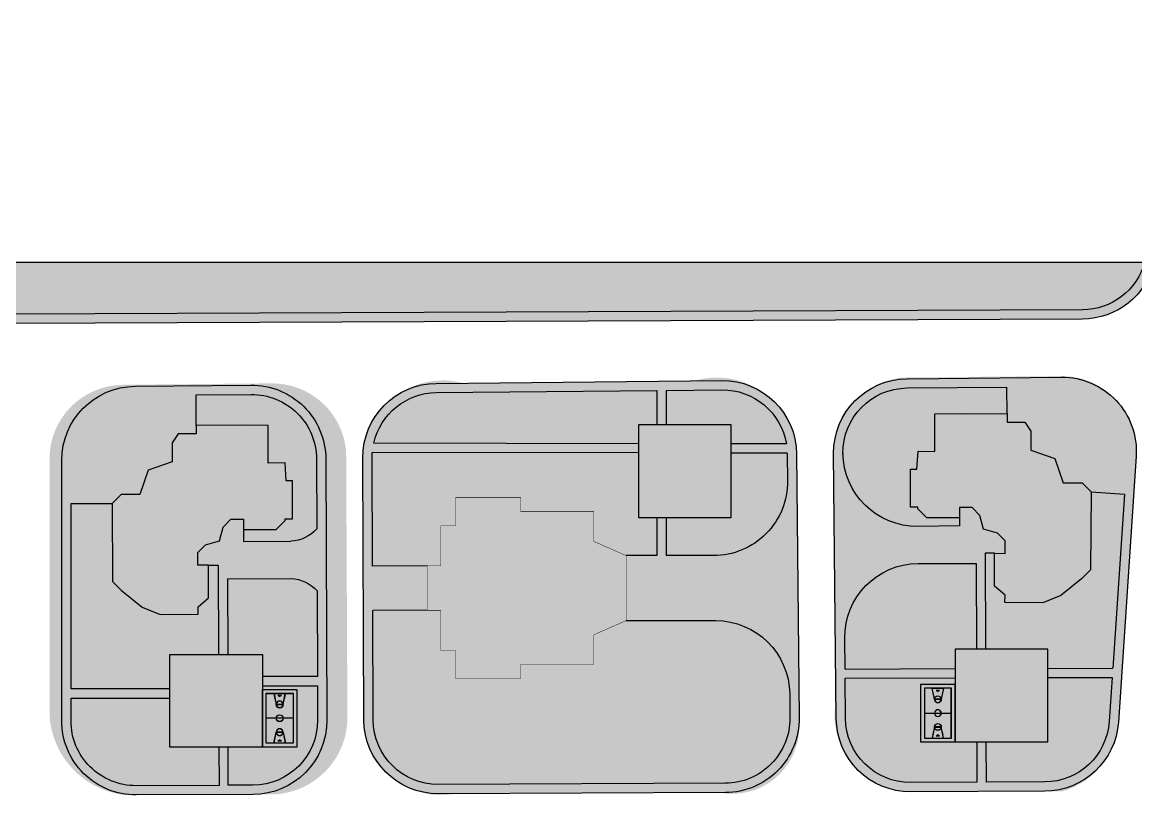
# Model space of a CAD drawing. Header units: inches. Extents: x -634 to 3638, y -6930911 to 5552.
# Drawn here: x 2790.9 to 2971.1, y 2471.1 to 2598.8 of the extents above; entities that cross this region are included whole.
import ezdxf

# ---------------------------------------------------------------- set-up
doc = ezdxf.new("R2010")
doc.units = ezdxf.units.IN
doc.header["$MEASUREMENT"] = 0
doc.layers.add('ELEV', color=134, linetype='Continuous', lineweight=18)
doc.layers.add('SPORT', color=7, linetype='Continuous')
for name, color, linetype, true_color in [('дет.площадки', 7, 'Continuous', 0xf5eb38), ('дорога', 7, 'Continuous', 0x737373), ('жил.зона', 7, 'Continuous', 0xee6868)]:
    doc.layers.add(name, color=color, linetype=linetype, true_color=true_color)

# ---------------------------------------------------------------- blocks, each defined once
blk = doc.blocks.new('A$C6FDB6B95')
at = {"layer": 'SPORT'}
for p, q in [((-2148, 1133), (1300, 1133)), ((-2148, -936), (-2148, 1133)), ((-1918, 904), (1070, 904)), ((-1918, -706), (-1918, 904)), ((-427, -706), (-427, 904)), ((-421, -706), (-421, 904)), ((1070, 904), (1070, -706)), ((1300, 1133), (1300, -936)), ((-1920, 438), (-1256, 300)), ((-1918, -246), (-1918, 444)), ((-1918, -246), (-1918, 444)), ((-1918, 444), (-1255, 306)), ((-1721, 403), (-1720, 408)), ((-1716, 402), (-1721, 403)), ((-1720, 408), (-1715, 407)), ((-1715, 407), (-1716, 402)), ((-1620, 382), (-1619, 387)), ((-1615, 381), (-1620, 382)), ((-1619, 387), (-1613, 386)), ((-1613, 386), (-1615, 381)), ((-1519, 361), (-1518, 366)), ((-1513, 360), (-1519, 361)), ((-1518, 366), (-1512, 365)), ((-1512, 365), (-1513, 360)), ((-1277, 305), (-1276, 299)), ((-1258, -102), (-1258, 300)), ((-1252, 300), (-1252, -102)), ((-427, -418), (-427, 616)), ((-421, -418), (-421, 616)), ((1070, 444), (406, 306)), ((1071, 438), (407, 300)), ((409, -102), (409, 300)), ((429, 305), (428, 299)), ((1070, -246), (1070, 444)), ((1070, -246), (1070, 444)), ((-1256, -102), (-1920, -240)), ((-1255, -108), (-1918, -246)), ((-1277, -107), (-1276, -101)), ((406, -108), (1070, -246)), ((407, -102), (1071, -240)), ((429, -107), (428, -101)), ((1300, -936), (-2148, -936)), ((1070, -706), (-1918, -706))]:
    blk.add_line(p, q, dxfattribs=at)
for points in [[(1300, -936), (-2148, -936), (-2148, 1133), (1300, 1133)], [(1076, -711), (-1924, -711), (-1924, 909), (1076, 909)], [(-1781, 202), (-1784, 202), (-1784, -4), (-1781, -4)], [(671, 361), (669, 366), (664, 365), (665, 360)], [(772, 382), (771, 387), (765, 386), (766, 381)], [(873, 403), (872, 408), (866, 407), (868, 402)], [(932, 202), (936, 202), (936, -4), (932, -4)], [(-1721, -205), (-1720, -211), (-1715, -209), (-1716, -204)], [(-1620, -184), (-1619, -190), (-1613, -188), (-1615, -183)], [(-1519, -163), (-1518, -168), (-1512, -167), (-1513, -162)], [(671, -163), (669, -168), (664, -167), (665, -162)], [(772, -184), (771, -190), (765, -188), (766, -183)], [(873, -205), (872, -211), (866, -209), (868, -204)]]:
    blk.add_lwpolyline(points, close=True, dxfattribs=at)
blk.add_lwpolyline([(403, -102, -0.985815), (403, 300)], format="xyb", close=True, dxfattribs=at)
for centre, radius in [((-1741, 99), 25.9), ((-424, 99), 207), ((-424, 99), 201), ((892, 99), 25.9)]:
    blk.add_circle(centre, radius, dxfattribs=at)
for centre, radius, start, end in [((-1255, 99), 207, 96.21469, 263.78531), ((-1255, 99), 201, 96.21469, 263.78531), ((-1255, 99), 207, 270, 90), ((-1255, 99), 201, 270.81854, 89.18146), ((406, 99), 207, 90, 270), ((406, 99), 201, 276.21469, 83.78531), ((406, 99), 207, 276.21469, 83.78531)]:
    blk.add_arc(centre, radius, start, end, dxfattribs=at)

msp = doc.modelspace()

# ---------------------------------------------------------------- hatches: boundary and pattern name
at = {"layer": 'ELEV', "linetype": 'Continuous'}
h = msp.add_hatch(dxfattribs=at)
h.set_pattern_fill('ANSI31', color=256, scale=0.01044, style=0)
h.set_pattern_definition([(45, (1262.311104, 3366.587935), (-0.02343928418428, 0.02343928418428), [])])
edge = h.paths.add_edge_path()
edge.add_ellipse((1445.78234, 3471.96182), major_axis=(0, 6932302.83262), ratio=0.00000001506, start_angle=89.999976115149, end_angle=270.000023884851)
edge.add_line((1445.67794, 3474.85168), (1445.67794, 3528.48347))
edge.add_line((1445.67794, 3528.48347), (1445.88675, 3528.48347))
edge.add_line((1445.88675, 3528.48347), (1445.88675, 3474.85168))
at = {"layer": 'дорога', "true_color": 0x939598}
h = msp.add_hatch(color=252, dxfattribs=at)
h.dxf.hatch_style = 1
h.paths.add_polyline_path([(2538.91758, 2559.8732), (2537.40944, 2559.8732, 0.387202094), (2549.40171, 2549.03748), (2962.53548, 2550.72011, 0.344538771), (2974.14404, 2559.8732), (2972.59332, 2559.8732, -0.33476711), (2962.52938, 2552.2201), (2549.3956, 2550.53747, -0.383201441)])
at = {"layer": 'дорога', "true_color": 0x58ba48}
h = msp.add_hatch(color=85, dxfattribs=at)
h.dxf.hatch_style = 1
h.paths.add_polyline_path([(2972.59332, 2559.8732), (2538.91758, 2559.8732, 0.383201441), (2549.3956, 2550.53747), (2962.52938, 2552.2201, 0.33476711)])
at = {"layer": 'дорога', "true_color": 0xcd6928, "transparency": 33554610}
h = msp.add_hatch(color=32, dxfattribs=at)
h.dxf.hatch_style = 1
edge = h.paths.add_edge_path()
edge.add_arc((2831.0357, 2486.23281), 12.49509, 272.4608597, 362.4608597)
edge.add_line((2843.51928, 2486.76931), (2843.31335, 2529.24097))
edge.add_arc((2831.35001, 2528.30365), 12, 4.4799378, 90.5620272)
edge.add_line((2831.2323, 2540.30307), (2807.17181, 2540.06705))
edge.add_arc((2807.28952, 2528.06763), 12, 90.5620272, 180)
edge.add_line((2795.28952, 2528.06763), (2795.28952, 2486.62175))
edge.add_arc((2809.10922, 2487.37767), 13.84036, 183.1308676, 262.6655698)
edge.add_line((2807.34235, 2473.65055), (2831.57221, 2473.74924))
at = {"layer": 'дорога', "true_color": 0x939598}
h = msp.add_hatch(color=252, dxfattribs=at)
h.dxf.hatch_style = 1
edge = h.paths.add_edge_path()
edge.add_line((2828.95562, 2539.97708), (2807.94013, 2539.75568))
edge.add_arc((2809.27304, 2527.82993), 12, 96.3773315, 180)
edge.add_line((2797.27304, 2527.82993), (2797.27304, 2485.65852))
edge.add_arc((2809.27304, 2485.65852), 12, 180, 270.2333558)
edge.add_line((2809.32191, 2473.65862), (2828.23851, 2473.73566))
edge.add_arc((2828.18964, 2485.73556), 12, 270.2333558, 360.2333558)
edge.add_line((2840.18954, 2485.78443), (2840.01734, 2528.06268))
edge.add_arc((2828.01744, 2528.01381), 12, 0.2333558, 85.5159677)
at = {"layer": 'дорога', "true_color": 0xcd6928, "transparency": 33554610}
h = msp.add_hatch(color=32, dxfattribs=at)
h.dxf.hatch_style = 1
edge = h.paths.add_edge_path()
edge.add_arc((2905.80252, 2484.70601), 10.86225, 259.0055218, 368.3643676)
edge.add_line((2916.54923, 2486.28612), (2916.3433, 2528.75778))
edge.add_arc((2903.29636, 2528.18169), 13.05965, 2.5282661, 106.2924876)
edge.add_line((2899.6326, 2540.7169), (2862.27517, 2540.35044))
edge.add_arc((2858.98435, 2527.86035), 12.91634, 75.2394508, 176.031366)
edge.add_line((2846.09898, 2528.75429), (2846.09898, 2487.30842))
edge.add_arc((2858.65177, 2486.2413), 12.59807, 175.1409514, 280.868502)
edge.add_line((2861.02721, 2473.8692), (2903.73093, 2474.04313))
at = {"layer": 'дорога', "true_color": 0x939598}
h = msp.add_hatch(color=252, dxfattribs=at)
h.dxf.hatch_style = 1
edge = h.paths.add_edge_path()
edge.add_arc((2904.23734, 2528.76149), 12, 8.3167239, 90.5620272)
edge.add_line((2904.11963, 2540.76091), (2857.89878, 2540.30751))
edge.add_arc((2858.01649, 2528.30809), 12, 90.5620272, 174.2053763)
edge.add_line((2846.07781, 2529.51964), (2846.18949, 2485.80887))
edge.add_arc((2858.18939, 2485.85775), 12, 180.2333558, 270.2333558)
edge.add_line((2858.23826, 2473.85784), (2904.70522, 2474.0471))
edge.add_arc((2904.65635, 2486.047), 12, 270.2333558, 360.5620272)
edge.add_line((2916.65577, 2486.16471), (2916.11114, 2530.49723))
h = msp.add_hatch(color=252, dxfattribs=at)
h.dxf.hatch_style = 1
edge = h.paths.add_edge_path()
edge.add_arc((2959.23567, 2529.301), 12, 356.188287, 450.5620272)
edge.add_line((2959.11796, 2541.30042), (2934.11819, 2541.05519))
edge.add_arc((2934.2359, 2529.05576), 12, 90.5620272, 180.5620272)
edge.add_line((2922.23647, 2528.93805), (2922.65717, 2486.05148))
edge.add_arc((2934.65659, 2486.16918), 12, 180.5620272, 270.2333558)
edge.add_line((2934.70547, 2474.16928), (2956.41677, 2474.25771))
edge.add_arc((2956.3679, 2486.25761), 12, 270.2333558, 349.5463025)
edge.add_line((2968.16872, 2484.08032), (2971.20913, 2528.50326))
at = {"layer": 'дорога', "true_color": 0xcd6928, "transparency": 33554610}
h = msp.add_hatch(color=32, dxfattribs=at)
h.dxf.hatch_style = 1
edge = h.paths.add_edge_path()
edge.add_arc((2955.75216, 2486.36055), 12.62137, 286.6721575, 355.9078589)
edge.add_line((2968.34135, 2485.45988), (2971.1116, 2530.42618))
edge.add_arc((2959.14827, 2529.48885), 12, 4.4799378, 90.5620272)
edge.add_line((2959.03056, 2541.48828), (2934.97006, 2541.25226))
edge.add_arc((2934.43446, 2529.26647), 11.99775, 87.4413655, 180.0956097)
edge.add_line((2922.43673, 2529.24645), (2922.43673, 2487.80057))
edge.add_arc((2934.87345, 2486.65731), 12.48915, 174.7477673, 271.23813)
edge.add_line((2935.14331, 2474.17107), (2959.37317, 2474.26975))
at = {"layer": 'дорога', "true_color": 0x58ba48}
h = msp.add_hatch(color=85, dxfattribs=at)
h.dxf.hatch_style = 1
h.paths.add_polyline_path([(2838.51736, 2528.05657, 0.415894714), (2827.91445, 2538.5133), (2819.00863, 2538.42594), (2819.00863, 2533.49552), (2826.60589, 2533.52998), (2830.67755, 2533.49552), (2830.70687, 2527.40346), (2833.4206, 2527.41134), (2833.61322, 2524.51757), (2834.61045, 2524.52202), (2834.64082, 2518.37638), (2833.46488, 2518.37079), (2833.46614, 2518.11494), (2832.01054, 2516.64503), (2826.68911, 2516.61874), (2826.68911, 2514.70557), (2834.35909, 2514.73331, 0.202694643), (2838.56331, 2516.77257)])
h = msp.add_hatch(color=85, dxfattribs=at)
h.dxf.hatch_style = 1
h.paths.add_polyline_path([(2893.61626, 2539.15781), (2857.9135, 2538.80758, 0.34812256), (2847.77183, 2530.60956), (2890.65445, 2530.53907), (2890.65445, 2533.59075), (2893.61626, 2533.59075)])
h = msp.add_hatch(color=85, dxfattribs=at)
h.dxf.hatch_style = 1
h.paths.add_polyline_path([(2904.13434, 2539.26099), (2895.11626, 2539.17252), (2895.11626, 2533.59075), (2905.65445, 2533.59075), (2905.65445, 2530.51442), (2914.59246, 2530.49973, 0.369083339)])
h = msp.add_hatch(color=85, dxfattribs=at)
h.dxf.hatch_style = 1
h.paths.add_polyline_path([(2935.89415, 2529.30146), (2938.60788, 2529.29358), (2938.6372, 2535.38564), (2942.70885, 2535.4201), (2950.30611, 2535.38564), (2950.26366, 2539.71349), (2934.1329, 2539.55526, 0.413196002), (2923.73611, 2528.98926, 0.4132617), (2935.85279, 2517.14655), (2942.62564, 2517.21299), (2942.62564, 2518.50886), (2937.3042, 2518.53515), (2935.8486, 2520.00506), (2935.84987, 2520.26091), (2934.67393, 2520.2665), (2934.7043, 2526.41214), (2935.70153, 2526.40769)])
at = {"layer": 'дорога', "true_color": 0xcd6928}
h = msp.add_hatch(color=32, dxfattribs=at)
h.dxf.hatch_style = 1
h.paths.add_polyline_path([(2962.44877, 2524.20229), (2959.38758, 2524.21742), (2958.06888, 2528.12824), (2954.17259, 2529.48322), (2954.1833, 2532.54769), (2953.18795, 2534.01547), (2952.7277, 2534.01774), (2950.30089, 2534.02973), (2950.30611, 2535.38564), (2942.70885, 2535.4201), (2938.6372, 2535.38564), (2938.60788, 2529.29358), (2935.89415, 2529.30146), (2935.70153, 2526.40769), (2934.7043, 2526.41214), (2934.67393, 2520.2665), (2935.84987, 2520.26091), (2935.8486, 2520.00506), (2937.3042, 2518.53515), (2942.62564, 2518.50886), (2942.63413, 2520.22739), (2944.64838, 2520.21744), (2945.90727, 2518.88783), (2946.48417, 2516.69089), (2948.77034, 2516.06056), (2950.02869, 2514.79067), (2950.01493, 2512.77328), (2948.29625, 2512.78177), (2948.26996, 2507.46049), (2949.98141, 2505.98902), (2949.9756, 2504.81308), (2956.12666, 2504.78269), (2959.0271, 2505.94346), (2962.37188, 2508.64157), (2963.84194, 2510.09717), (2963.90436, 2522.73008)])
h = msp.add_hatch(color=32, dxfattribs=at)
h.dxf.hatch_style = 1
h.paths.add_polyline_path([(2834.61045, 2524.52202), (2833.61322, 2524.51757), (2833.4206, 2527.41134), (2830.70687, 2527.40346), (2830.67755, 2533.49552), (2826.60589, 2533.52998), (2819.00863, 2533.49552), (2819.01386, 2532.13961), (2816.58705, 2532.12762), (2816.12679, 2532.12535), (2815.13145, 2530.65756), (2815.14216, 2527.59309), (2811.24586, 2526.23812), (2809.92716, 2522.3273), (2806.86597, 2522.31217), (2805.41038, 2520.83996), (2805.47281, 2508.20704), (2806.94286, 2506.75144), (2810.28764, 2504.05334), (2813.18808, 2502.89257), (2819.33915, 2502.92296), (2819.33333, 2504.0989), (2821.04478, 2505.57037), (2821.01849, 2510.89165), (2819.29981, 2510.88316), (2819.28606, 2512.90055), (2820.5444, 2514.17044), (2822.83057, 2514.80077), (2823.40748, 2516.99771), (2824.66637, 2518.32731), (2826.68062, 2518.33727), (2826.68911, 2516.61874), (2832.01054, 2516.64503), (2833.46614, 2518.11494), (2833.46488, 2518.37079), (2834.64082, 2518.37638)])
at = {"layer": 'дорога', "true_color": 0xf4ee51}
h = msp.add_hatch(color=41, dxfattribs=at)
h.dxf.hatch_style = 1
h.paths.add_polyline_path([(2905.65445, 2533.59075), (2890.65445, 2533.59075), (2890.65445, 2518.59075), (2905.65445, 2518.59075)])
at = {"layer": 'дорога', "true_color": 0x58ba48}
h = msp.add_hatch(color=85, dxfattribs=at)
h.dxf.hatch_style = 1
h.paths.add_polyline_path([(2890.65445, 2529.03907), (2847.54715, 2529.10992, 0.020130938), (2847.51658, 2528.26532), (2847.58803, 2510.72191), (2856.43462, 2510.75794), (2858.6362, 2510.75794), (2858.6362, 2517.25333), (2861.00285, 2517.25333), (2861.00285, 2521.79567), (2871.57944, 2521.79567), (2871.57944, 2519.52185), (2883.43032, 2519.52185), (2883.43032, 2514.70612), (2888.63133, 2512.41363), (2893.61626, 2512.41363), (2893.61626, 2518.59075), (2890.65445, 2518.59075)])
h = msp.add_hatch(color=85, dxfattribs=at)
h.dxf.hatch_style = 1
h.paths.add_polyline_path([(2914.77934, 2524.53134), (2914.73683, 2528.86449, 0.003214875), (2914.73464, 2528.99949), (2905.65445, 2529.01442), (2905.65445, 2518.59075), (2895.11626, 2518.59075), (2895.11626, 2512.41363), (2902.77992, 2512.41363, 0.417089545)])
h = msp.add_hatch(color=85, dxfattribs=at)
h.dxf.hatch_style = 1
h.paths.add_polyline_path([(2969.29722, 2522.37078), (2963.90436, 2522.73008), (2963.84194, 2510.09717), (2962.37188, 2508.64157), (2959.0271, 2505.94346), (2956.12666, 2504.78269), (2949.9756, 2504.81308), (2949.98141, 2505.98902), (2948.26996, 2507.46049), (2948.29625, 2512.78177), (2946.77558, 2512.78177), (2946.83882, 2497.2535), (2956.90317, 2497.2535), (2956.90317, 2494.15459), (2967.41959, 2494.18877)])
h = msp.add_hatch(color=85, dxfattribs=at)
h.dxf.hatch_style = 1
h.paths.add_polyline_path([(2822.59225, 2510.89165), (2821.01849, 2510.89165), (2821.04478, 2505.57037), (2819.33333, 2504.0989), (2819.33915, 2502.92296), (2813.18808, 2502.89257), (2810.28764, 2504.05334), (2806.94286, 2506.75144), (2805.47281, 2508.20704), (2805.41038, 2520.83996), (2798.77304, 2520.83996), (2798.77304, 2490.84705), (2814.75823, 2490.84705), (2814.75823, 2496.41842), (2822.65119, 2496.41842)])
at = {"layer": 'дорога', "true_color": 0xcd6928}
h = msp.add_hatch(color=32, dxfattribs=at)
h.dxf.hatch_style = 1
h.paths.add_polyline_path([(2888.63133, 2512.41363), (2883.43032, 2514.70612), (2883.43032, 2519.52185), (2871.57944, 2519.52185), (2871.57944, 2521.79567), (2861.00285, 2521.79567), (2861.00285, 2517.25333), (2858.6362, 2517.25333), (2858.6362, 2510.75794), (2856.43462, 2510.75794), (2856.43462, 2503.55634), (2858.6362, 2503.54391), (2858.6362, 2497.04852), (2861.00285, 2497.04852), (2861.00285, 2492.50618), (2871.57944, 2492.50618), (2871.57944, 2494.81971), (2883.43032, 2494.81971), (2883.43032, 2499.59574), (2888.63133, 2501.88823)])
at = {"layer": 'дорога', "true_color": 0x58ba48}
h = msp.add_hatch(color=85, dxfattribs=at)
h.dxf.hatch_style = 1
h.paths.add_polyline_path([(2945.33117, 2511.15202), (2935.91165, 2511.14684, 0.414213562), (2924.02993, 2499.02971), (2924.0788, 2494.04791), (2941.90317, 2494.10584), (2941.90317, 2497.2535), (2945.33881, 2497.2535)])
h = msp.add_hatch(color=85, dxfattribs=at)
h.dxf.hatch_style = 1
h.paths.add_polyline_path([(2838.60437, 2506.69115, 0.200668805), (2834.42578, 2508.70114), (2824.09224, 2508.65906), (2824.15121, 2496.41842), (2829.75823, 2496.41842), (2829.75823, 2492.81199), (2838.66075, 2492.84825)])
h = msp.add_hatch(color=85, dxfattribs=at)
h.dxf.hatch_style = 1
h.paths.add_polyline_path([(2903.1186, 2501.88823), (2888.63133, 2501.88823), (2883.43032, 2499.59574), (2883.43032, 2494.81971), (2871.57944, 2494.81971), (2871.57944, 2492.50618), (2861.00285, 2492.50618), (2861.00285, 2497.04852), (2858.6362, 2497.04852), (2858.6362, 2503.54391), (2856.43462, 2503.55634), (2847.61727, 2503.54378), (2847.68947, 2485.81498, 0.414213562), (2858.23215, 2475.35783), (2904.69911, 2475.54709, 0.415894714), (2915.15584, 2486.14999), (2915.11802, 2490.00594, 0.411343417)])
at = {"layer": 'дорога', "true_color": 0xf4ee51}
h = msp.add_hatch(color=41, dxfattribs=at)
h.dxf.hatch_style = 1
h.paths.add_polyline_path([(2956.90317, 2497.2535), (2941.90317, 2497.2535), (2941.90317, 2482.2535), (2956.90317, 2482.2535)])
h = msp.add_hatch(color=41, dxfattribs=at)
h.dxf.hatch_style = 1
h.paths.add_polyline_path([(2829.75823, 2496.41842), (2814.75823, 2496.41842), (2814.75823, 2481.41842), (2829.75823, 2481.41842)])
at = {"layer": 'дорога', "true_color": 0x58ba48}
h = msp.add_hatch(color=85, dxfattribs=at)
h.dxf.hatch_style = 1
h.paths.add_polyline_path([(2838.68955, 2485.77833), (2838.66686, 2491.34826), (2829.75823, 2491.31197), (2829.75823, 2490.72877), (2835.34444, 2490.72877), (2835.34444, 2481.41842), (2829.75823, 2481.41842), (2824.2123, 2481.41842), (2824.23755, 2475.21938), (2828.2324, 2475.23565, 0.414213562)])
h = msp.add_hatch(color=85, dxfattribs=at)
h.dxf.hatch_style = 1
h.paths.add_polyline_path([(2945.3999, 2482.2535), (2941.90317, 2482.2535), (2936.31696, 2482.2535), (2936.31696, 2491.56384), (2941.90317, 2491.56384), (2941.90317, 2492.60583), (2924.09352, 2492.54795), (2924.1571, 2486.06619, 0.412534407), (2934.69936, 2475.66927), (2945.42654, 2475.71296)])
h = msp.add_hatch(color=85, dxfattribs=at)
h.dxf.hatch_style = 1
h.paths.add_polyline_path([(2966.84467, 2485.55959), (2967.31963, 2492.68843), (2956.90317, 2492.65458), (2956.90317, 2482.2535), (2946.89992, 2482.2535), (2946.92653, 2475.71907), (2956.41066, 2475.7577, 0.393683331)])
h = msp.add_hatch(color=85, dxfattribs=at)
h.dxf.hatch_style = 1
h.paths.add_polyline_path([(2814.75823, 2489.34705), (2798.77304, 2489.34705), (2798.77304, 2485.65852, 0.415406969), (2809.3158, 2475.1586), (2822.73756, 2475.21327), (2822.71229, 2481.41842), (2814.75823, 2481.41842)])

# ---------------------------------------------------------------- linework, layer by layer
at = {"color": 7}
msp.add_lwpolyline([(2510.55356, 2139.23209), (2929.48263, 2042.52033), (2969.58625, 2216.23831), (2982.86242, 2333.81788), (2996.08687, 2559.8732), (2508.84036, 2559.8732)], close=True, dxfattribs=at)
at = {"layer": 'дет.площадки'}
for points in [[(2905.65445, 2533.59075), (2890.65445, 2533.59075), (2890.65445, 2518.59075), (2905.65445, 2518.59075)], [(2956.90317, 2497.2535), (2941.90317, 2497.2535), (2941.90317, 2482.2535), (2956.90317, 2482.2535)], [(2814.75823, 2496.41842), (2829.75823, 2496.41842), (2829.75823, 2481.41842), (2814.75823, 2481.41842)]]:
    msp.add_lwpolyline(points, close=True, dxfattribs=at)
at = {"layer": 'дорога'}
for p, q in [((2893.61626, 2539.15781), (2893.61626, 2533.59075)), ((2895.11626, 2539.17252), (2895.11626, 2533.59075)), ((2950.30611, 2535.38564), (2950.26366, 2539.71349)), ((2890.65445, 2529.03907), (2847.54715, 2529.10992)), ((2890.65445, 2530.53907), (2847.77183, 2530.60956)), ((2914.59246, 2530.49973), (2905.65445, 2530.51442)), ((2914.73464, 2528.99949), (2905.65445, 2529.01442)), ((2963.90436, 2522.73008), (2969.29722, 2522.37078)), ((2893.61626, 2518.59075), (2893.61626, 2512.41363)), ((2895.11626, 2518.59075), (2895.11626, 2512.41363)), ((2942.62564, 2518.50886), (2942.62564, 2517.21299)), ((2935.91165, 2511.14684), (2945.33117, 2511.15202)), ((2945.33117, 2511.15202), (2945.33881, 2497.2535)), ((2948.29625, 2512.78177), (2946.77558, 2512.78177)), ((2946.77558, 2512.78177), (2946.83882, 2497.2535)), ((2856.43462, 2510.75794), (2847.58803, 2510.72191)), ((2824.09223, 2508.65909), (2824.15118, 2496.42453)), ((2856.43462, 2503.55634), (2847.61727, 2503.54378)), ((2824.1501, 2496.69079), (2824.15121, 2496.41842)), ((2924.0788, 2494.04791), (2941.90317, 2494.10584)), ((2956.90317, 2494.15459), (2967.41959, 2494.18877)), ((2924.09352, 2492.54795), (2941.90317, 2492.60583)), ((2956.90317, 2492.65458), (2967.31963, 2492.68843)), ((2945.3999, 2482.2535), (2945.42654, 2475.71296)), ((2946.89992, 2482.2535), (2946.92653, 2475.71907))]:
    msp.add_line(p, q, dxfattribs=at)
for points in [[(2974.14404, 2559.8732, -0.344538771), (2962.53548, 2550.72011), (2549.40171, 2549.03748, -0.387202094), (2537.40944, 2559.8732, -0.387202094)], [(2972.59332, 2559.8732, -0.33476711), (2962.52938, 2552.2201), (2549.3956, 2550.53747, -0.383201441), (2538.91758, 2559.8732, -0.383201441)], [(2922.23647, 2528.93805, -0.414213562), (2934.11819, 2541.05519), (2959.11796, 2541.30042, -0.436752814), (2971.20913, 2528.50326), (2968.34135, 2485.45988, -0.393683331), (2956.41677, 2474.25771), (2934.70547, 2474.16928, -0.412534407), (2922.65717, 2486.05148), (2922.23647, 2528.93805)], [(2819.00863, 2533.49552), (2819.00863, 2538.42594), (2827.91445, 2538.5133, -0.415894714), (2838.51736, 2528.05657), (2838.56331, 2516.77257, -0.202698379), (2834.35901, 2514.7333)], [(2847.77183, 2530.60956, -0.34812256), (2857.9135, 2538.80758), (2893.61626, 2539.15781)], [(2895.11626, 2539.17252), (2904.13434, 2539.26099, -0.369083339), (2914.59246, 2530.49973, -0.369083339)], [(2942.62564, 2517.21299), (2935.85279, 2517.14655, -0.414213562), (2923.73566, 2529.02827), (2923.7364, 2528.95277, -0.414213562), (2934.1329, 2539.55526), (2950.26366, 2539.71349)], [(2847.58803, 2510.72191), (2847.51658, 2528.26532, -0.020130938), (2847.54715, 2529.10992, -0.020130938)], [(2914.73464, 2528.99949, -0.003214875), (2914.73683, 2528.86449), (2914.77934, 2524.53134, -0.417089545), (2902.77992, 2512.41363), (2895.11626, 2512.41363)], [(2924.0788, 2494.04791), (2924.02993, 2499.02971, -0.414213562), (2935.91165, 2511.14684)], [(2824.10135, 2508.65909), (2834.42578, 2508.70114, -0.200668805), (2838.60437, 2506.69115), (2838.66075, 2492.84825), (2829.75212, 2492.81196)], [(2888.63133, 2501.88823), (2903.1186, 2501.88823, -0.411343417), (2915.11802, 2490.00594), (2915.15584, 2486.14999, -0.415894714), (2904.69911, 2475.54709), (2858.23215, 2475.35783, -0.414213562), (2847.68947, 2485.81498), (2847.61727, 2503.54378)], [(2829.75823, 2491.31197), (2838.66686, 2491.34826), (2838.68955, 2485.77833, -0.414213562), (2828.2324, 2475.23565), (2824.23755, 2475.21938), (2824.2123, 2481.41842)], [(2945.42654, 2475.71296), (2934.69936, 2475.66927, -0.412534407), (2924.1571, 2486.06619), (2924.09352, 2492.54795)], [(2967.31963, 2492.68843), (2966.84467, 2485.55959, -0.393683331), (2956.41066, 2475.7577), (2946.92653, 2475.71907)], [(2822.71229, 2481.41842), (2822.73756, 2475.21327), (2809.3158, 2475.1586, -0.415406969), (2798.77304, 2485.65852), (2798.77304, 2489.34705), (2814.75823, 2489.34705)]]:
    msp.add_lwpolyline(points, format="xyb", dxfattribs=at)
for points in [[(2828.23851, 2473.73566), (2809.32191, 2473.65862, -0.415406969), (2797.27304, 2485.65852), (2797.27304, 2527.82993, -0.411343417), (2809.15533, 2539.82936), (2827.89973, 2540.01323, -0.415894714), (2840.01734, 2528.06268), (2840.18954, 2485.78443, -0.414213562)], [(2904.70522, 2474.0471), (2858.23826, 2473.85784, -0.414213562), (2846.18949, 2485.80887), (2846.01659, 2528.25921, -0.412534407), (2857.89878, 2540.30751), (2904.11963, 2540.76091, -0.414213562), (2916.23676, 2528.8792), (2916.65577, 2486.16471, -0.415894714)]]:
    msp.add_lwpolyline(points, format="xyb", close=True, dxfattribs=at)
for points in [[(2969.29722, 2522.37078), (2967.41959, 2494.18877)], [(2814.75823, 2490.84705), (2798.77304, 2490.84705), (2798.77304, 2520.83996), (2805.41038, 2520.83996)], [(2826.68911, 2516.61874), (2826.68911, 2514.70557), (2834.35909, 2514.73331)], [(2893.61626, 2512.41363), (2888.63133, 2512.41363)], [(2821.01849, 2510.89165), (2822.59225, 2510.89165), (2822.65119, 2496.41842)]]:
    msp.add_lwpolyline(points, dxfattribs=at)
at = {"layer": 'жил.зона', "ltscale": 100}
for points in [[(2959.38758, 2524.21742), (2962.44877, 2524.20229), (2963.90436, 2522.73008), (2963.84194, 2510.09717), (2962.37188, 2508.64157), (2959.0271, 2505.94346), (2956.12666, 2504.78269), (2949.9756, 2504.81308), (2949.98141, 2505.98902), (2948.26996, 2507.46049), (2948.29625, 2512.78177), (2950.01493, 2512.77328), (2950.02869, 2514.79067), (2948.77034, 2516.06056), (2946.48417, 2516.69089), (2945.90727, 2518.88783), (2944.64838, 2520.21744), (2942.63413, 2520.22739), (2942.62564, 2518.50886), (2937.3042, 2518.53515), (2935.8486, 2520.00506), (2935.84987, 2520.26091), (2934.67393, 2520.2665), (2934.7043, 2526.41214), (2935.70153, 2526.40769), (2935.89415, 2529.30146), (2938.60788, 2529.29358), (2938.6372, 2535.38564), (2942.70885, 2535.4201), (2950.30611, 2535.38564), (2950.30089, 2534.02973), (2952.7277, 2534.01774), (2953.18795, 2534.01547), (2954.1833, 2532.54769), (2954.17259, 2529.48322), (2958.06888, 2528.12824), (2959.38758, 2524.21742)], [(2809.92716, 2522.3273), (2806.86597, 2522.31217), (2805.41038, 2520.83996), (2805.47281, 2508.20704), (2806.94286, 2506.75144), (2810.28764, 2504.05334), (2813.18808, 2502.89257), (2819.33915, 2502.92296), (2819.33333, 2504.0989), (2821.04478, 2505.57037), (2821.01849, 2510.89165), (2819.29981, 2510.88316), (2819.28606, 2512.90055), (2820.5444, 2514.17044), (2822.83057, 2514.80077), (2823.40748, 2516.99771), (2824.66637, 2518.32731), (2826.68062, 2518.33727), (2826.68911, 2516.61874), (2832.01054, 2516.64503), (2833.46614, 2518.11494), (2833.46488, 2518.37079), (2834.64082, 2518.37638), (2834.61045, 2524.52202), (2833.61322, 2524.51757), (2833.4206, 2527.41134), (2830.70687, 2527.40346), (2830.67755, 2533.49552), (2826.60589, 2533.52998), (2819.00863, 2533.49552), (2819.01386, 2532.13961), (2816.58705, 2532.12762), (2816.12679, 2532.12535), (2815.13145, 2530.65756), (2815.14216, 2527.59309), (2811.24586, 2526.23812), (2809.92716, 2522.3273)]]:
    msp.add_lwpolyline(points, dxfattribs=at)
at = {"layer": 'жил.зона', "linetype": 'Continuous', "flags": 128}
msp.add_lwpolyline([(2858.6362, 2503.54391, 0.06884, 0.06884, 0), (2858.6362, 2497.04852, 0.06884, 0.06884, 0), (2861.00285, 2497.04852, 0.06884, 0.06884, 0), (2861.00285, 2492.50618, 0.06884, 0.06884, 0), (2871.57944, 2492.50618, 0.06884, 0.06884, 0), (2871.57944, 2494.81971, 0.06884, 0.06884, 0), (2883.43032, 2494.81971, 0.06884, 0.06884, 0), (2883.43032, 2499.59574, 0.06884, 0.06884, 0), (2888.63133, 2501.88823, 0.06884, 0.06884, 0), (2888.63133, 2501.88823, 0.06884, 0.06884, 0), (2888.63133, 2512.41363, 0.06884, 0.06884, 0), (2883.43032, 2514.70612, 0.06884, 0.06884, 0), (2883.43032, 2519.52185, 0.06884, 0.06884, 0), (2871.57944, 2519.52185, 0.06884, 0.06884, 0), (2871.57944, 2521.79567, 0.06884, 0.06884, 0), (2861.00285, 2521.79567, 0.06884, 0.06884, 0), (2861.00285, 2517.25333, 0.06884, 0.06884, 0), (2858.6362, 2517.25333, 0.06884, 0.06884, 0), (2858.6362, 2510.75794, 0.06884, 0.06884, 0), (2856.43462, 2510.75794, 0.06884, 0.06884, 0), (2856.43462, 2503.55634, 0.06884, 0.06884, 0)], format="xyseb", close=True, dxfattribs=at)

# ---------------------------------------------------------------- block references
at = {"layer": 'дет.площадки', "yscale": 0.002700000000004366, "zscale": 0.002700000000004366}
for p, xscale, rotation in [((2938.84291, 2488.05396), -0.002700000000004366, 270), ((2832.8185, 2487.21888), 0.002700000000004366, 90)]:
    msp.add_blockref('A$C6FDB6B95', p, dxfattribs=dict(at, xscale=xscale, rotation=rotation))

doc.saveas('drawing.dxf')
